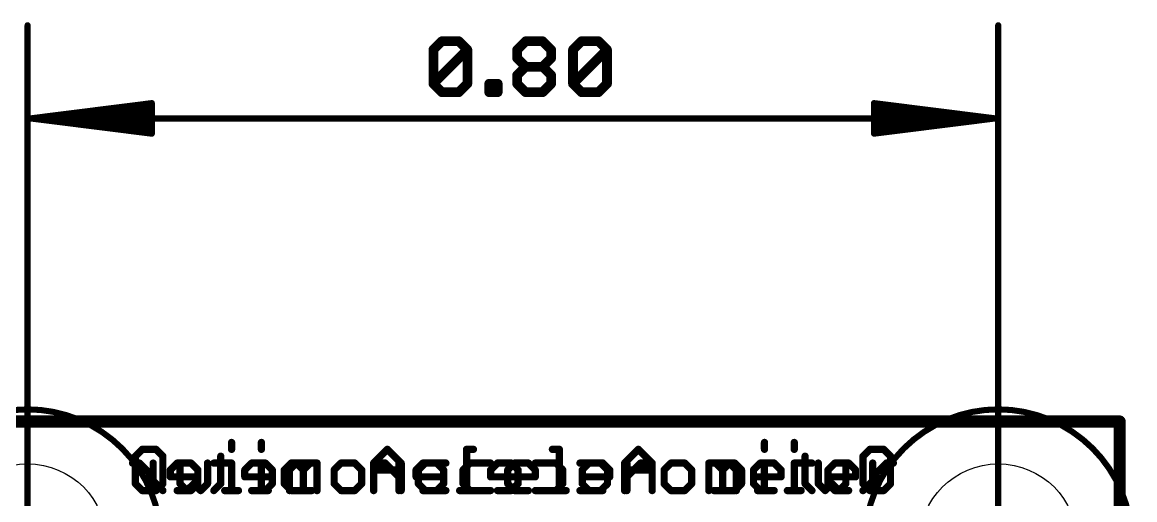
# Model space of a CAD drawing. Extents: x -36 to 72, y -11 to 34.
# Drawn here: x 2.43 to 25.72, y 23.76 to 33.77 of the extents above; entities that cross this region are included whole.
import ezdxf

# ---------------------------------------------------------------- set-up
doc = ezdxf.new("R2010")
doc.units = 0
for name, color, linetype in [('1', 12, 'CONTINUOUS'), ('16', 132, 'CONTINUOUS'), ('20', 53, 'CONTINUOUS'), ('21', 41, 'CONTINUOUS'), ('22', 40, 'CONTINUOUS'), ('39', 12, 'CONTINUOUS'), ('47', 253, 'CONTINUOUS')]:
    doc.layers.add(name, color=color, linetype=linetype)

msp = doc.modelspace()

# ---------------------------------------------------------------- linework, layer by layer
at = {"layer": '1', "const_width": 0.254}
for points in [[(0, 25.4), (25.4, 25.4)], [(25.4, 25.4), (25.4, 0)]]:
    msp.add_lwpolyline(points, dxfattribs=at)
at = {"layer": '1', "const_width": 0.127}
for points in [[(25.4635, 25.4, 1), (25.3365, 25.4)], [(25.4, 25.3365, 1), (25.4, 25.4635)]]:
    msp.add_lwpolyline(points, format="xyb", dxfattribs=at)
at = {"layer": '16', "const_width": 0.254}
for points in [[(0, 25.4), (25.4, 25.4)], [(25.4, 25.4), (25.4, 0)]]:
    msp.add_lwpolyline(points, dxfattribs=at)
at = {"layer": '16', "const_width": 0.127}
for points in [[(25.4635, 25.4, 1), (25.3365, 25.4)], [(25.4, 25.3365, 1), (25.4, 25.4635)]]:
    msp.add_lwpolyline(points, format="xyb", dxfattribs=at)
at = {"layer": '20', "const_width": 0.2032}
for points in [[(0, 25.4), (25.4, 25.4)], [(25.4, 25.4), (25.4, 0)]]:
    msp.add_lwpolyline(points, dxfattribs=at)
at = {"layer": '20', "const_width": 0.1016}
for points in [[(25.4508, 25.4, 1), (25.3492, 25.4)], [(25.4, 25.3492, 1), (25.4, 25.4508)]]:
    msp.add_lwpolyline(points, format="xyb", dxfattribs=at)
at = {"layer": '20'}
for centre in [(2.54, 22.86), (22.86, 22.86)]:
    msp.add_circle(centre, 1.651, dxfattribs=at)
at = {"layer": '21', "const_width": 0.1524}
for points in [[(6.8105, 24.9606), (6.8105, 24.8165)], [(7.4341, 24.9606), (7.4341, 24.8165)], [(4.7954, 24.6725), (4.9394, 24.8165)], [(4.7954, 24.0963), (4.7954, 24.6725)], [(4.9394, 24.8165), (5.2275, 24.8165)], [(5.2275, 24.8165), (5.3716, 24.6725)], [(5.3716, 24.6725), (5.3716, 24.0963)], [(9.7848, 24.5284), (10.0729, 24.8165)], [(10.0729, 24.8165), (10.361, 24.5284)], [(13.5269, 24.8165), (13.6709, 24.8165)], [(13.6709, 24.8165), (13.6709, 23.9522)], [(18.8163, 24.6725), (18.8163, 24.0963)], [(5.7309, 24.5284), (5.7309, 24.0963)], [(6.3071, 24.0963), (6.3071, 24.5284)], [(6.6664, 24.5284), (6.8105, 24.5284)], [(6.8105, 24.5284), (6.8105, 23.9522)], [(7.2901, 24.5284), (7.4341, 24.5284)], [(7.4341, 24.5284), (7.4341, 23.9522)], [(8.0578, 24.5284), (7.9138, 24.3844)], [(7.9138, 24.3844), (7.9138, 24.0963)], [(8.49, 24.5284), (8.0578, 24.5284)], [(9.7848, 23.9522), (9.7848, 24.5284)], [(9.7848, 24.3844), (10.361, 24.3844)], [(10.361, 24.5284), (10.361, 23.9522)], [(10.8644, 24.5284), (10.7203, 24.3844)], [(10.7203, 24.3844), (10.7203, 24.0963)], [(11.2965, 24.5284), (10.8644, 24.5284)], [(11.7999, 24.5284), (11.6558, 24.3844)], [(11.6558, 24.3844), (11.6558, 24.0963)], [(12.2321, 24.5284), (11.7999, 24.5284)], [(12.5914, 24.3844), (12.7354, 24.5284)], [(12.5914, 24.0963), (12.5914, 24.3844)], [(12.7354, 24.5284), (13.0235, 24.5284)], [(13.0235, 24.5284), (13.1676, 24.3844)], [(13.1676, 24.3844), (13.1676, 24.2403)], [(14.1506, 24.3844), (14.2946, 24.5284)], [(14.1506, 24.0963), (14.1506, 24.3844)], [(14.2946, 24.5284), (14.5827, 24.5284)], [(14.5827, 24.5284), (14.7268, 24.3844)], [(14.7268, 24.3844), (14.7268, 24.2403)], [(15.0861, 23.9522), (15.0861, 24.5284)], [(15.0861, 24.2403), (15.3742, 24.5284)], [(15.3742, 24.5284), (15.5182, 24.5284)], [(16.0097, 24.5284), (15.8657, 24.3844)], [(15.8657, 24.3844), (15.8657, 24.0963)], [(16.2978, 24.5284), (16.0097, 24.5284)], [(16.4419, 24.3844), (16.2978, 24.5284)], [(16.4419, 24.0963), (16.4419, 24.3844)], [(16.8012, 23.9522), (16.8012, 24.5284)], [(16.8012, 24.5284), (16.9452, 24.5284)], [(16.9452, 24.5284), (17.0893, 24.3844)], [(17.0893, 24.3844), (17.2334, 24.5284)], [(17.0893, 24.3844), (17.0893, 23.9522)], [(17.2334, 24.5284), (17.3774, 24.3844)], [(17.3774, 24.3844), (17.3774, 23.9522)], [(17.7367, 24.3844), (17.8808, 24.5284)], [(17.7367, 24.0963), (17.7367, 24.3844)], [(17.8808, 24.5284), (18.1689, 24.5284)], [(18.1689, 24.5284), (18.3129, 24.3844)], [(18.3129, 24.3844), (18.3129, 24.2403)], [(18.6722, 24.5284), (18.9603, 24.5284)], [(19.2959, 24.3844), (19.44, 24.5284)], [(19.2959, 24.0963), (19.2959, 24.3844)], [(19.44, 24.5284), (19.7281, 24.5284)], [(19.7281, 24.5284), (19.8721, 24.3844)], [(19.8721, 24.3844), (19.8721, 24.2403)], [(20.2314, 23.9522), (20.2314, 24.5284)], [(20.2314, 24.2403), (20.5195, 24.5284)], [(20.5195, 24.5284), (20.6636, 24.5284)], [(5.0835, 24.2403), (5.3716, 23.9522)], [(13.1676, 24.2403), (12.5914, 24.2403)], [(14.7268, 24.2403), (14.1506, 24.2403)], [(18.3129, 24.2403), (17.7367, 24.2403)], [(19.8721, 24.2403), (19.2959, 24.2403)], [(4.9394, 23.9522), (4.7954, 24.0963)], [(5.2275, 23.9522), (4.9394, 23.9522)], [(5.3716, 24.0963), (5.2275, 23.9522)], [(5.7309, 24.0963), (5.8749, 23.9522)], [(5.8749, 23.9522), (6.019, 24.0963)], [(6.019, 24.0963), (6.1631, 23.9522)], [(6.1631, 23.9522), (6.3071, 24.0963)], [(6.6664, 23.9522), (6.9545, 23.9522)], [(7.2901, 23.9522), (7.5782, 23.9522)], [(7.9138, 24.0963), (8.0578, 23.9522)], [(8.0578, 23.9522), (8.49, 23.9522)], [(10.7203, 24.0963), (10.8644, 23.9522)], [(10.8644, 23.9522), (11.2965, 23.9522)], [(11.6558, 24.0963), (11.7999, 23.9522)], [(11.7999, 23.9522), (12.2321, 23.9522)], [(12.7354, 23.9522), (12.5914, 24.0963)], [(13.0235, 23.9522), (12.7354, 23.9522)], [(13.5269, 23.9522), (13.815, 23.9522)], [(14.2946, 23.9522), (14.1506, 24.0963)], [(14.5827, 23.9522), (14.2946, 23.9522)], [(15.8657, 24.0963), (16.0097, 23.9522)], [(16.0097, 23.9522), (16.2978, 23.9522)], [(16.2978, 23.9522), (16.4419, 24.0963)], [(17.8808, 23.9522), (17.7367, 24.0963)], [(18.1689, 23.9522), (17.8808, 23.9522)], [(18.8163, 24.0963), (18.9603, 23.9522)], [(19.44, 23.9522), (19.2959, 24.0963)], [(19.7281, 23.9522), (19.44, 23.9522)]]:
    msp.add_lwpolyline(points, dxfattribs=at)
at = {"layer": '21', "const_width": 0.0762}
for points in [[(6.8486, 24.9606, 1), (6.7724, 24.9606)], [(7.4722, 24.9606, 1), (7.396, 24.9606)], [(4.7684, 24.6994, 1), (4.8223, 24.6455)], [(4.8335, 24.6725, 1), (4.7573, 24.6725)], [(4.9394, 24.8546, 1), (4.9394, 24.7784)], [(4.9664, 24.7896, 1), (4.9125, 24.8435)], [(5.2545, 24.8435, 1), (5.2006, 24.7896)], [(5.2275, 24.7784, 1), (5.2275, 24.8546)], [(5.4097, 24.6725, 1), (5.3335, 24.6725)], [(5.3446, 24.6455, 1), (5.3985, 24.6994)], [(6.7724, 24.8165, 1), (6.8486, 24.8165)], [(7.396, 24.8165, 1), (7.4722, 24.8165)], [(10.0999, 24.8435, 1), (10.046, 24.7896)], [(10.0999, 24.7896, 1), (10.046, 24.8435)], [(13.5269, 24.8546, 1), (13.5269, 24.7784)], [(13.709, 24.8165, 1), (13.6328, 24.8165)], [(13.6709, 24.7784, 1), (13.6709, 24.8546)], [(18.8544, 24.6725, 1), (18.7782, 24.6725)], [(5.769, 24.5284, 1), (5.6928, 24.5284)], [(6.3452, 24.5284, 1), (6.269, 24.5284)], [(6.6664, 24.5665, 1), (6.6664, 24.4903)], [(6.8486, 24.5284, 1), (6.7724, 24.5284)], [(6.8105, 24.4903, 1), (6.8105, 24.5665)], [(7.2901, 24.5665, 1), (7.2901, 24.4903)], [(7.4722, 24.5284, 1), (7.396, 24.5284)], [(7.4341, 24.4903, 1), (7.4341, 24.5665)], [(7.9519, 24.3844, 1), (7.8757, 24.3844)], [(8.0578, 24.5665, 1), (8.0578, 24.4903)], [(8.0848, 24.5015, 1), (8.0309, 24.5554)], [(8.49, 24.4903, 1), (8.49, 24.5665)], [(9.8229, 24.5284, 1), (9.7467, 24.5284)], [(9.7579, 24.5554, 1), (9.8117, 24.5015)], [(9.7848, 24.4225, 1), (9.7848, 24.3463)], [(10.3991, 24.5284, 1), (10.3229, 24.5284)], [(10.3341, 24.5015, 1), (10.388, 24.5554)], [(10.361, 24.3463, 1), (10.361, 24.4225)], [(10.7584, 24.3844, 1), (10.6822, 24.3844)], [(10.8644, 24.5665, 1), (10.8644, 24.4903)], [(10.8913, 24.5015, 1), (10.8374, 24.5554)], [(11.2965, 24.4903, 1), (11.2965, 24.5665)], [(11.6939, 24.3844, 1), (11.6177, 24.3844)], [(11.7999, 24.5665, 1), (11.7999, 24.4903)], [(11.8268, 24.5015, 1), (11.7729, 24.5554)], [(12.2321, 24.4903, 1), (12.2321, 24.5665)], [(12.6295, 24.3844, 1), (12.5533, 24.3844)], [(12.7354, 24.5665, 1), (12.7354, 24.4903)], [(12.7624, 24.5015, 1), (12.7085, 24.5554)], [(13.0505, 24.5554, 1), (12.9966, 24.5015)], [(13.0235, 24.4903, 1), (13.0235, 24.5665)], [(13.2057, 24.3844, 1), (13.1295, 24.3844)], [(14.1887, 24.3844, 1), (14.1125, 24.3844)], [(14.2946, 24.5665, 1), (14.2946, 24.4903)], [(14.3215, 24.5015, 1), (14.2677, 24.5554)], [(14.6097, 24.5554, 1), (14.5558, 24.5015)], [(14.5827, 24.4903, 1), (14.5827, 24.5665)], [(14.7649, 24.3844, 1), (14.6887, 24.3844)], [(15.1242, 24.5284, 1), (15.048, 24.5284)], [(15.3742, 24.5665, 1), (15.3742, 24.4903)], [(15.4011, 24.5015, 1), (15.3472, 24.5554)], [(15.5182, 24.4903, 1), (15.5182, 24.5665)], [(15.9038, 24.3844, 1), (15.8276, 24.3844)], [(16.0097, 24.5665, 1), (16.0097, 24.4903)], [(16.0367, 24.5015, 1), (15.9828, 24.5554)], [(16.3248, 24.5554, 1), (16.2709, 24.5015)], [(16.2978, 24.4903, 1), (16.2978, 24.5665)], [(16.48, 24.3844, 1), (16.4038, 24.3844)], [(16.8393, 24.5284, 1), (16.7631, 24.5284)], [(16.8012, 24.5665, 1), (16.8012, 24.4903)], [(16.9722, 24.5554, 1), (16.9183, 24.5015)], [(16.9452, 24.4903, 1), (16.9452, 24.5665)], [(17.1274, 24.3844, 1), (17.0512, 24.3844)], [(17.2603, 24.5554, 1), (17.2064, 24.5015)], [(17.2603, 24.5015, 1), (17.2064, 24.5554)], [(17.4155, 24.3844, 1), (17.3393, 24.3844)], [(17.7748, 24.3844, 1), (17.6986, 24.3844)], [(17.8808, 24.5665, 1), (17.8808, 24.4903)], [(17.9077, 24.5015, 1), (17.8538, 24.5554)], [(18.1958, 24.5554, 1), (18.1419, 24.5015)], [(18.1689, 24.4903, 1), (18.1689, 24.5665)], [(18.351, 24.3844, 1), (18.2748, 24.3844)], [(18.6722, 24.5665, 1), (18.6722, 24.4903)], [(18.9603, 24.4903, 1), (18.9603, 24.5665)], [(19.334, 24.3844, 1), (19.2578, 24.3844)], [(19.44, 24.5665, 1), (19.44, 24.4903)], [(19.4669, 24.5015, 1), (19.413, 24.5554)], [(19.755, 24.5554, 1), (19.7011, 24.5015)], [(19.7281, 24.4903, 1), (19.7281, 24.5665)], [(19.9102, 24.3844, 1), (19.834, 24.3844)], [(20.2695, 24.5284, 1), (20.1933, 24.5284)], [(20.5195, 24.5665, 1), (20.5195, 24.4903)], [(20.5465, 24.5015, 1), (20.4926, 24.5554)], [(20.6636, 24.4903, 1), (20.6636, 24.5665)], [(5.1104, 24.2673, 1), (5.0565, 24.2134)], [(7.8868, 24.4113, 1), (7.9407, 24.3574)], [(10.6934, 24.4113, 1), (10.7473, 24.3574)], [(11.6289, 24.4113, 1), (11.6828, 24.3574)], [(12.5644, 24.4113, 1), (12.6183, 24.3574)], [(12.5914, 24.2784, 1), (12.5914, 24.2022)], [(13.1295, 24.2403, 1), (13.2057, 24.2403)], [(13.1406, 24.3574, 1), (13.1945, 24.4113)], [(13.1676, 24.2022, 1), (13.1676, 24.2784)], [(14.1236, 24.4113, 1), (14.1775, 24.3574)], [(14.1506, 24.2784, 1), (14.1506, 24.2022)], [(14.6887, 24.2403, 1), (14.7649, 24.2403)], [(14.6998, 24.3574, 1), (14.7537, 24.4113)], [(14.7268, 24.2022, 1), (14.7268, 24.2784)], [(15.0591, 24.2673, 1), (15.113, 24.2134)], [(15.8387, 24.4113, 1), (15.8926, 24.3574)], [(16.4149, 24.3574, 1), (16.4688, 24.4113)], [(17.0624, 24.4113, 1), (17.1162, 24.3574)], [(17.0624, 24.3574, 1), (17.1162, 24.4113)], [(17.3505, 24.3574, 1), (17.4044, 24.4113)], [(17.7098, 24.4113, 1), (17.7636, 24.3574)], [(17.7367, 24.2784, 1), (17.7367, 24.2022)], [(18.2748, 24.2403, 1), (18.351, 24.2403)], [(18.286, 24.3574, 1), (18.3399, 24.4113)], [(18.3129, 24.2022, 1), (18.3129, 24.2784)], [(19.269, 24.4113, 1), (19.3228, 24.3574)], [(19.2959, 24.2784, 1), (19.2959, 24.2022)], [(19.834, 24.2403, 1), (19.9102, 24.2403)], [(19.8452, 24.3574, 1), (19.8991, 24.4113)], [(19.8721, 24.2022, 1), (19.8721, 24.2784)], [(20.2045, 24.2673, 1), (20.2584, 24.2134)], [(4.8223, 24.1232, 1), (4.7684, 24.0693)], [(4.7573, 24.0963, 1), (4.8335, 24.0963)], [(4.9394, 23.9903, 1), (4.9394, 23.9141)], [(4.9125, 23.9253, 1), (4.9664, 23.9791)], [(5.2006, 23.9791, 1), (5.2545, 23.9253)], [(5.2275, 23.9141, 1), (5.2275, 23.9903)], [(5.3335, 24.0963, 1), (5.4097, 24.0963)], [(5.3985, 24.0693, 1), (5.3446, 24.1232)], [(5.3446, 23.9253, 1), (5.3985, 23.9791)], [(5.7578, 24.1232, 1), (5.7039, 24.0693)], [(5.6928, 24.0963, 1), (5.769, 24.0963)], [(5.848, 23.9791, 1), (5.9019, 23.9253)], [(5.848, 23.9253, 1), (5.9019, 23.9791)], [(6.0459, 24.1232, 1), (5.9921, 24.0693)], [(6.0459, 24.0693, 1), (5.9921, 24.1232)], [(6.1361, 23.9791, 1), (6.19, 23.9253)], [(6.1361, 23.9253, 1), (6.19, 23.9791)], [(6.269, 24.0963, 1), (6.3452, 24.0963)], [(6.3341, 24.0693, 1), (6.2802, 24.1232)], [(6.6664, 23.9903, 1), (6.6664, 23.9141)], [(6.7724, 23.9522, 1), (6.8486, 23.9522)], [(6.9545, 23.9141, 1), (6.9545, 23.9903)], [(7.2901, 23.9903, 1), (7.2901, 23.9141)], [(7.396, 23.9522, 1), (7.4722, 23.9522)], [(7.5782, 23.9141, 1), (7.5782, 23.9903)], [(7.9407, 24.1232, 1), (7.8868, 24.0693)], [(7.8757, 24.0963, 1), (7.9519, 24.0963)], [(8.0578, 23.9903, 1), (8.0578, 23.9141)], [(8.0309, 23.9253, 1), (8.0848, 23.9791)], [(8.49, 23.9141, 1), (8.49, 23.9903)], [(9.7467, 23.9522, 1), (9.8229, 23.9522)], [(10.3229, 23.9522, 1), (10.3991, 23.9522)], [(10.7473, 24.1232, 1), (10.6934, 24.0693)], [(10.6822, 24.0963, 1), (10.7584, 24.0963)], [(10.8644, 23.9903, 1), (10.8644, 23.9141)], [(10.8374, 23.9253, 1), (10.8913, 23.9791)], [(11.2965, 23.9141, 1), (11.2965, 23.9903)], [(11.6828, 24.1232, 1), (11.6289, 24.0693)], [(11.6177, 24.0963, 1), (11.6939, 24.0963)], [(11.7999, 23.9903, 1), (11.7999, 23.9141)], [(11.7729, 23.9253, 1), (11.8268, 23.9791)], [(12.2321, 23.9141, 1), (12.2321, 23.9903)], [(12.6183, 24.1232, 1), (12.5644, 24.0693)], [(12.5533, 24.0963, 1), (12.6295, 24.0963)], [(12.7354, 23.9903, 1), (12.7354, 23.9141)], [(12.7085, 23.9253, 1), (12.7624, 23.9791)], [(13.0235, 23.9141, 1), (13.0235, 23.9903)], [(13.5269, 23.9903, 1), (13.5269, 23.9141)], [(13.6328, 23.9522, 1), (13.709, 23.9522)], [(13.815, 23.9141, 1), (13.815, 23.9903)], [(14.1775, 24.1232, 1), (14.1236, 24.0693)], [(14.1125, 24.0963, 1), (14.1887, 24.0963)], [(14.2946, 23.9903, 1), (14.2946, 23.9141)], [(14.2677, 23.9253, 1), (14.3215, 23.9791)], [(14.5827, 23.9141, 1), (14.5827, 23.9903)], [(15.048, 23.9522, 1), (15.1242, 23.9522)], [(15.8926, 24.1232, 1), (15.8387, 24.0693)], [(15.8276, 24.0963, 1), (15.9038, 24.0963)], [(16.0097, 23.9903, 1), (16.0097, 23.9141)], [(15.9828, 23.9253, 1), (16.0367, 23.9791)], [(16.2709, 23.9791, 1), (16.3248, 23.9253)], [(16.2978, 23.9141, 1), (16.2978, 23.9903)], [(16.4038, 24.0963, 1), (16.48, 24.0963)], [(16.4688, 24.0693, 1), (16.4149, 24.1232)], [(16.7631, 23.9522, 1), (16.8393, 23.9522)], [(17.0512, 23.9522, 1), (17.1274, 23.9522)], [(17.3393, 23.9522, 1), (17.4155, 23.9522)], [(17.7636, 24.1232, 1), (17.7098, 24.0693)], [(17.6986, 24.0963, 1), (17.7748, 24.0963)], [(17.8808, 23.9903, 1), (17.8808, 23.9141)], [(17.8538, 23.9253, 1), (17.9077, 23.9791)], [(18.1689, 23.9141, 1), (18.1689, 23.9903)], [(18.8432, 24.1232, 1), (18.7893, 24.0693)], [(18.7782, 24.0963, 1), (18.8544, 24.0963)], [(18.9334, 23.9253, 1), (18.9873, 23.9791)], [(19.3228, 24.1232, 1), (19.269, 24.0693)], [(19.2578, 24.0963, 1), (19.334, 24.0963)], [(19.44, 23.9903, 1), (19.44, 23.9141)], [(19.413, 23.9253, 1), (19.4669, 23.9791)], [(19.7281, 23.9141, 1), (19.7281, 23.9903)], [(20.1933, 23.9522, 1), (20.2695, 23.9522)]]:
    msp.add_lwpolyline(points, format="xyb", dxfattribs=at)
at = {"layer": '22', "const_width": 0.1524}
for points in [[(17.9659, 24.9606), (17.9659, 24.8165)], [(18.5895, 24.9606), (18.5895, 24.8165)], [(6.5837, 24.6725), (6.5837, 24.0963)], [(11.8731, 24.8165), (11.7291, 24.8165)], [(11.7291, 24.8165), (11.7291, 23.9522)], [(15.3271, 24.8165), (15.039, 24.5284)], [(15.6152, 24.5284), (15.3271, 24.8165)], [(20.1725, 24.8165), (20.0284, 24.6725)], [(20.0284, 24.6725), (20.0284, 24.0963)], [(20.4606, 24.8165), (20.1725, 24.8165)], [(20.6046, 24.6725), (20.4606, 24.8165)], [(20.6046, 24.0963), (20.6046, 24.6725)], [(4.8805, 24.5284), (4.7364, 24.5284)], [(5.1686, 24.2403), (4.8805, 24.5284)], [(5.1686, 23.9522), (5.1686, 24.5284)], [(5.6719, 24.5284), (5.5279, 24.3844)], [(5.5279, 24.3844), (5.5279, 24.2403)], [(5.96, 24.5284), (5.6719, 24.5284)], [(6.1041, 24.3844), (5.96, 24.5284)], [(6.1041, 24.0963), (6.1041, 24.3844)], [(6.7278, 24.5284), (6.4397, 24.5284)], [(7.2311, 24.5284), (7.0871, 24.3844)], [(7.0871, 24.3844), (7.0871, 24.2403)], [(7.5192, 24.5284), (7.2311, 24.5284)], [(7.6633, 24.3844), (7.5192, 24.5284)], [(7.6633, 24.0963), (7.6633, 24.3844)], [(8.1666, 24.5284), (8.0226, 24.3844)], [(8.0226, 24.3844), (8.0226, 23.9522)], [(8.3107, 24.3844), (8.1666, 24.5284)], [(8.4548, 24.5284), (8.3107, 24.3844)], [(8.3107, 24.3844), (8.3107, 23.9522)], [(8.5988, 24.5284), (8.4548, 24.5284)], [(8.5988, 23.9522), (8.5988, 24.5284)], [(8.9581, 24.3844), (9.1022, 24.5284)], [(8.9581, 24.0963), (8.9581, 24.3844)], [(9.1022, 24.5284), (9.3903, 24.5284)], [(9.3903, 24.5284), (9.5343, 24.3844)], [(9.5343, 24.3844), (9.5343, 24.0963)], [(10.0258, 24.5284), (9.8818, 24.5284)], [(10.3139, 24.2403), (10.0258, 24.5284)], [(10.3139, 23.9522), (10.3139, 24.5284)], [(10.8173, 24.5284), (10.6732, 24.3844)], [(10.6732, 24.3844), (10.6732, 24.2403)], [(11.1054, 24.5284), (10.8173, 24.5284)], [(11.2495, 24.3844), (11.1054, 24.5284)], [(11.2495, 24.0963), (11.2495, 24.3844)], [(12.3765, 24.5284), (12.2324, 24.3844)], [(12.2324, 24.3844), (12.2324, 24.2403)], [(12.6646, 24.5284), (12.3765, 24.5284)], [(12.8086, 24.3844), (12.6646, 24.5284)], [(12.8086, 24.0963), (12.8086, 24.3844)], [(13.1679, 24.5284), (13.6001, 24.5284)], [(13.6001, 24.5284), (13.7442, 24.3844)], [(13.7442, 24.3844), (13.7442, 24.0963)], [(14.1035, 24.5284), (14.5356, 24.5284)], [(14.5356, 24.5284), (14.6797, 24.3844)], [(14.6797, 24.3844), (14.6797, 24.0963)], [(15.039, 24.5284), (15.039, 23.9522)], [(15.6152, 24.3844), (15.039, 24.3844)], [(15.6152, 23.9522), (15.6152, 24.5284)], [(16.91, 24.5284), (17.3422, 24.5284)], [(17.3422, 24.5284), (17.4862, 24.3844)], [(17.4862, 24.3844), (17.4862, 24.0963)], [(18.1099, 24.5284), (17.9659, 24.5284)], [(17.9659, 24.5284), (17.9659, 23.9522)], [(18.7336, 24.5284), (18.5895, 24.5284)], [(18.5895, 24.5284), (18.5895, 23.9522)], [(19.0929, 24.0963), (19.0929, 24.5284)], [(19.6691, 24.5284), (19.6691, 24.0963)], [(5.5279, 24.2403), (6.1041, 24.2403)], [(7.0871, 24.2403), (7.6633, 24.2403)], [(10.6732, 24.2403), (11.2495, 24.2403)], [(12.2324, 24.2403), (12.8086, 24.2403)], [(20.3165, 24.2403), (20.0284, 23.9522)], [(5.6719, 23.9522), (5.96, 23.9522)], [(5.96, 23.9522), (6.1041, 24.0963)], [(6.5837, 24.0963), (6.4397, 23.9522)], [(7.2311, 23.9522), (7.5192, 23.9522)], [(7.5192, 23.9522), (7.6633, 24.0963)], [(9.1022, 23.9522), (8.9581, 24.0963)], [(9.3903, 23.9522), (9.1022, 23.9522)], [(9.5343, 24.0963), (9.3903, 23.9522)], [(10.8173, 23.9522), (11.1054, 23.9522)], [(11.1054, 23.9522), (11.2495, 24.0963)], [(11.8731, 23.9522), (11.585, 23.9522)], [(12.3765, 23.9522), (12.6646, 23.9522)], [(12.6646, 23.9522), (12.8086, 24.0963)], [(13.6001, 23.9522), (13.1679, 23.9522)], [(13.7442, 24.0963), (13.6001, 23.9522)], [(14.5356, 23.9522), (14.1035, 23.9522)], [(14.6797, 24.0963), (14.5356, 23.9522)], [(17.3422, 23.9522), (16.91, 23.9522)], [(17.4862, 24.0963), (17.3422, 23.9522)], [(18.1099, 23.9522), (17.8218, 23.9522)], [(18.7336, 23.9522), (18.4455, 23.9522)], [(19.2369, 23.9522), (19.0929, 24.0963)], [(19.381, 24.0963), (19.2369, 23.9522)], [(19.5251, 23.9522), (19.381, 24.0963)], [(19.6691, 24.0963), (19.5251, 23.9522)], [(20.0284, 24.0963), (20.1725, 23.9522)], [(20.1725, 23.9522), (20.4606, 23.9522)], [(20.4606, 23.9522), (20.6046, 24.0963)]]:
    msp.add_lwpolyline(points, dxfattribs=at)
at = {"layer": '22', "const_width": 0.0762}
for points in [[(18.004, 24.9606, 1), (17.9278, 24.9606)], [(18.6276, 24.9606, 1), (18.5514, 24.9606)], [(6.6218, 24.6725, 1), (6.5456, 24.6725)], [(11.7291, 24.8546, 1), (11.7291, 24.7784)], [(11.7672, 24.8165, 1), (11.691, 24.8165)], [(11.8731, 24.7784, 1), (11.8731, 24.8546)], [(15.354, 24.8435, 1), (15.3001, 24.7896)], [(15.354, 24.7896, 1), (15.3001, 24.8435)], [(17.9278, 24.8165, 1), (18.004, 24.8165)], [(18.5514, 24.8165, 1), (18.6276, 24.8165)], [(20.0665, 24.6725, 1), (19.9903, 24.6725)], [(20.0015, 24.6994, 1), (20.0554, 24.6455)], [(20.1725, 24.8546, 1), (20.1725, 24.7784)], [(20.1994, 24.7896, 1), (20.1455, 24.8435)], [(20.4875, 24.8435, 1), (20.4336, 24.7896)], [(20.4606, 24.7784, 1), (20.4606, 24.8546)], [(20.6427, 24.6725, 1), (20.5665, 24.6725)], [(20.5777, 24.6455, 1), (20.6316, 24.6994)], [(4.7364, 24.5665, 1), (4.7364, 24.4903)], [(4.9074, 24.5554, 1), (4.8535, 24.5015)], [(4.8805, 24.4903, 1), (4.8805, 24.5665)], [(5.2067, 24.5284, 1), (5.1305, 24.5284)], [(5.566, 24.3844, 1), (5.4898, 24.3844)], [(5.6719, 24.5665, 1), (5.6719, 24.4903)], [(5.6989, 24.5015, 1), (5.645, 24.5554)], [(5.987, 24.5554, 1), (5.9331, 24.5015)], [(5.96, 24.4903, 1), (5.96, 24.5665)], [(6.1422, 24.3844, 1), (6.066, 24.3844)], [(6.4397, 24.5665, 1), (6.4397, 24.4903)], [(6.7278, 24.4903, 1), (6.7278, 24.5665)], [(7.1252, 24.3844, 1), (7.049, 24.3844)], [(7.2311, 24.5665, 1), (7.2311, 24.4903)], [(7.2581, 24.5015, 1), (7.2042, 24.5554)], [(7.5462, 24.5554, 1), (7.4923, 24.5015)], [(7.5192, 24.4903, 1), (7.5192, 24.5665)], [(7.7014, 24.3844, 1), (7.6252, 24.3844)], [(8.0607, 24.3844, 1), (7.9845, 24.3844)], [(8.1936, 24.5554, 1), (8.1397, 24.5015)], [(8.1936, 24.5015, 1), (8.1397, 24.5554)], [(8.3488, 24.3844, 1), (8.2726, 24.3844)], [(8.4548, 24.5665, 1), (8.4548, 24.4903)], [(8.4817, 24.5015, 1), (8.4278, 24.5554)], [(8.6369, 24.5284, 1), (8.5607, 24.5284)], [(8.5988, 24.4903, 1), (8.5988, 24.5665)], [(8.9962, 24.3844, 1), (8.92, 24.3844)], [(9.1022, 24.5665, 1), (9.1022, 24.4903)], [(9.1291, 24.5015, 1), (9.0752, 24.5554)], [(9.4172, 24.5554, 1), (9.3633, 24.5015)], [(9.3903, 24.4903, 1), (9.3903, 24.5665)], [(9.5724, 24.3844, 1), (9.4962, 24.3844)], [(9.8818, 24.5665, 1), (9.8818, 24.4903)], [(10.0528, 24.5554, 1), (9.9989, 24.5015)], [(10.0258, 24.4903, 1), (10.0258, 24.5665)], [(10.352, 24.5284, 1), (10.2758, 24.5284)], [(10.7113, 24.3844, 1), (10.6351, 24.3844)], [(10.8173, 24.5665, 1), (10.8173, 24.4903)], [(10.8442, 24.5015, 1), (10.7903, 24.5554)], [(11.1323, 24.5554, 1), (11.0785, 24.5015)], [(11.1054, 24.4903, 1), (11.1054, 24.5665)], [(11.2876, 24.3844, 1), (11.2114, 24.3844)], [(12.2705, 24.3844, 1), (12.1943, 24.3844)], [(12.3765, 24.5665, 1), (12.3765, 24.4903)], [(12.4034, 24.5015, 1), (12.3495, 24.5554)], [(12.6915, 24.5554, 1), (12.6376, 24.5015)], [(12.6646, 24.4903, 1), (12.6646, 24.5665)], [(12.8467, 24.3844, 1), (12.7705, 24.3844)], [(13.1679, 24.5665, 1), (13.1679, 24.4903)], [(13.6271, 24.5554, 1), (13.5732, 24.5015)], [(13.6001, 24.4903, 1), (13.6001, 24.5665)], [(13.7823, 24.3844, 1), (13.7061, 24.3844)], [(14.1035, 24.5665, 1), (14.1035, 24.4903)], [(14.5626, 24.5554, 1), (14.5087, 24.5015)], [(14.5356, 24.4903, 1), (14.5356, 24.5665)], [(14.7178, 24.3844, 1), (14.6416, 24.3844)], [(15.012, 24.5554, 1), (15.0659, 24.5015)], [(15.0771, 24.5284, 1), (15.0009, 24.5284)], [(15.039, 24.4225, 1), (15.039, 24.3463)], [(15.6533, 24.5284, 1), (15.5771, 24.5284)], [(15.5883, 24.5015, 1), (15.6421, 24.5554)], [(15.6152, 24.3463, 1), (15.6152, 24.4225)], [(16.91, 24.5665, 1), (16.91, 24.4903)], [(17.3691, 24.5554, 1), (17.3152, 24.5015)], [(17.3422, 24.4903, 1), (17.3422, 24.5665)], [(17.5243, 24.3844, 1), (17.4481, 24.3844)], [(17.9659, 24.5665, 1), (17.9659, 24.4903)], [(18.004, 24.5284, 1), (17.9278, 24.5284)], [(18.1099, 24.4903, 1), (18.1099, 24.5665)], [(18.5895, 24.5665, 1), (18.5895, 24.4903)], [(18.6276, 24.5284, 1), (18.5514, 24.5284)], [(18.7336, 24.4903, 1), (18.7336, 24.5665)], [(19.131, 24.5284, 1), (19.0548, 24.5284)], [(19.7072, 24.5284, 1), (19.631, 24.5284)], [(5.1416, 24.2134, 1), (5.1955, 24.2673)], [(5.5009, 24.4113, 1), (5.5548, 24.3574)], [(5.5279, 24.2784, 1), (5.5279, 24.2022)], [(5.4898, 24.2403, 1), (5.566, 24.2403)], [(6.0772, 24.3574, 1), (6.131, 24.4113)], [(6.1041, 24.2022, 1), (6.1041, 24.2784)], [(7.0601, 24.4113, 1), (7.114, 24.3574)], [(7.0871, 24.2784, 1), (7.0871, 24.2022)], [(7.049, 24.2403, 1), (7.1252, 24.2403)], [(7.6364, 24.3574, 1), (7.6902, 24.4113)], [(7.6633, 24.2022, 1), (7.6633, 24.2784)], [(7.9956, 24.4113, 1), (8.0495, 24.3574)], [(8.2838, 24.4113, 1), (8.3376, 24.3574)], [(8.2838, 24.3574, 1), (8.3376, 24.4113)], [(8.9312, 24.4113, 1), (8.9851, 24.3574)], [(9.5074, 24.3574, 1), (9.5613, 24.4113)], [(10.287, 24.2134, 1), (10.3409, 24.2673)], [(10.6463, 24.4113, 1), (10.7002, 24.3574)], [(10.6732, 24.2784, 1), (10.6732, 24.2022)], [(10.6351, 24.2403, 1), (10.7113, 24.2403)], [(11.2225, 24.3574, 1), (11.2764, 24.4113)], [(11.2495, 24.2022, 1), (11.2495, 24.2784)], [(12.2055, 24.4113, 1), (12.2594, 24.3574)], [(12.2324, 24.2784, 1), (12.2324, 24.2022)], [(12.1943, 24.2403, 1), (12.2705, 24.2403)], [(12.7817, 24.3574, 1), (12.8356, 24.4113)], [(12.8086, 24.2022, 1), (12.8086, 24.2784)], [(13.7172, 24.3574, 1), (13.7711, 24.4113)], [(14.6527, 24.3574, 1), (14.7066, 24.4113)], [(17.4593, 24.3574, 1), (17.5132, 24.4113)], [(20.3435, 24.2134, 1), (20.2896, 24.2673)], [(5.1305, 23.9522, 1), (5.2067, 23.9522)], [(5.6719, 23.9903, 1), (5.6719, 23.9141)], [(5.9331, 23.9791, 1), (5.987, 23.9253)], [(5.96, 23.9141, 1), (5.96, 23.9903)], [(6.066, 24.0963, 1), (6.1422, 24.0963)], [(6.131, 24.0693, 1), (6.0772, 24.1232)], [(6.4127, 23.9791, 1), (6.4666, 23.9253)], [(6.5456, 24.0963, 1), (6.6218, 24.0963)], [(6.6107, 24.0693, 1), (6.5568, 24.1232)], [(7.2311, 23.9903, 1), (7.2311, 23.9141)], [(7.4923, 23.9791, 1), (7.5462, 23.9253)], [(7.5192, 23.9141, 1), (7.5192, 23.9903)], [(7.6252, 24.0963, 1), (7.7014, 24.0963)], [(7.6902, 24.0693, 1), (7.6364, 24.1232)], [(7.9845, 23.9522, 1), (8.0607, 23.9522)], [(8.2726, 23.9522, 1), (8.3488, 23.9522)], [(8.5607, 23.9522, 1), (8.6369, 23.9522)], [(8.9851, 24.1232, 1), (8.9312, 24.0693)], [(8.92, 24.0963, 1), (8.9962, 24.0963)], [(9.1022, 23.9903, 1), (9.1022, 23.9141)], [(9.0752, 23.9253, 1), (9.1291, 23.9791)], [(9.3633, 23.9791, 1), (9.4172, 23.9253)], [(9.3903, 23.9141, 1), (9.3903, 23.9903)], [(9.4962, 24.0963, 1), (9.5724, 24.0963)], [(9.5613, 24.0693, 1), (9.5074, 24.1232)], [(10.2758, 23.9522, 1), (10.352, 23.9522)], [(10.8173, 23.9903, 1), (10.8173, 23.9141)], [(11.0785, 23.9791, 1), (11.1323, 23.9253)], [(11.1054, 23.9141, 1), (11.1054, 23.9903)], [(11.2114, 24.0963, 1), (11.2876, 24.0963)], [(11.2764, 24.0693, 1), (11.2225, 24.1232)], [(11.585, 23.9903, 1), (11.585, 23.9141)], [(11.691, 23.9522, 1), (11.7672, 23.9522)], [(11.8731, 23.9141, 1), (11.8731, 23.9903)], [(12.3765, 23.9903, 1), (12.3765, 23.9141)], [(12.6376, 23.9791, 1), (12.6915, 23.9253)], [(12.6646, 23.9141, 1), (12.6646, 23.9903)], [(12.7705, 24.0963, 1), (12.8467, 24.0963)], [(12.8356, 24.0693, 1), (12.7817, 24.1232)], [(13.1679, 23.9903, 1), (13.1679, 23.9141)], [(13.5732, 23.9791, 1), (13.6271, 23.9253)], [(13.6001, 23.9141, 1), (13.6001, 23.9903)], [(13.7061, 24.0963, 1), (13.7823, 24.0963)], [(13.7711, 24.0693, 1), (13.7172, 24.1232)], [(14.1035, 23.9903, 1), (14.1035, 23.9141)], [(14.5087, 23.9791, 1), (14.5626, 23.9253)], [(14.5356, 23.9141, 1), (14.5356, 23.9903)], [(14.6416, 24.0963, 1), (14.7178, 24.0963)], [(14.7066, 24.0693, 1), (14.6527, 24.1232)], [(15.0009, 23.9522, 1), (15.0771, 23.9522)], [(15.5771, 23.9522, 1), (15.6533, 23.9522)], [(16.91, 23.9903, 1), (16.91, 23.9141)], [(17.3152, 23.9791, 1), (17.3691, 23.9253)], [(17.3422, 23.9141, 1), (17.3422, 23.9903)], [(17.4481, 24.0963, 1), (17.5243, 24.0963)], [(17.5132, 24.0693, 1), (17.4593, 24.1232)], [(17.8218, 23.9903, 1), (17.8218, 23.9141)], [(17.9278, 23.9522, 1), (18.004, 23.9522)], [(18.1099, 23.9141, 1), (18.1099, 23.9903)], [(18.4455, 23.9903, 1), (18.4455, 23.9141)], [(18.5514, 23.9522, 1), (18.6276, 23.9522)], [(18.7336, 23.9141, 1), (18.7336, 23.9903)], [(19.1198, 24.1232, 1), (19.0659, 24.0693)], [(19.0548, 24.0963, 1), (19.131, 24.0963)], [(19.21, 23.9791, 1), (19.2639, 23.9253)], [(19.21, 23.9253, 1), (19.2639, 23.9791)], [(19.4079, 24.1232, 1), (19.3541, 24.0693)], [(19.4079, 24.0693, 1), (19.3541, 24.1232)], [(19.4981, 23.9791, 1), (19.552, 23.9253)], [(19.4981, 23.9253, 1), (19.552, 23.9791)], [(19.631, 24.0963, 1), (19.7072, 24.0963)], [(19.6961, 24.0693, 1), (19.6422, 24.1232)], [(20.0554, 24.1232, 1), (20.0015, 24.0693)], [(19.9903, 24.0963, 1), (20.0665, 24.0963)], [(20.0015, 23.9791, 1), (20.0554, 23.9253)], [(20.1725, 23.9903, 1), (20.1725, 23.9141)], [(20.1455, 23.9253, 1), (20.1994, 23.9791)], [(20.4336, 23.9791, 1), (20.4875, 23.9253)], [(20.4606, 23.9141, 1), (20.4606, 23.9903)], [(20.5665, 24.0963, 1), (20.6427, 24.0963)], [(20.6316, 24.0693, 1), (20.5777, 24.1232)]]:
    msp.add_lwpolyline(points, format="xyb", dxfattribs=at)
at = {"layer": '39', "const_width": 0.127}
for points in [[(2.54, 20.066, 1), (2.54, 25.654, 1), (2.54, 20.066)], [(22.86, 20.066, 1), (22.86, 25.654, 1), (22.86, 20.066)]]:
    msp.add_lwpolyline(points, format="xyb", dxfattribs=at)
at = {"layer": '47'}
for points, const_width in [([(2.54, 22.86), (2.54, 33.7)], 0.13), ([(22.86, 22.86), (22.86, 33.7)], 0.13), ([(11.0343, 33.1889), (11.2122, 33.3668)], 0.2032), ([(11.2122, 33.3668), (11.5681, 33.3668)], 0.2032), ([(11.5681, 33.3668), (11.7461, 33.1889)], 0.2032), ([(12.7884, 33.1889), (12.9663, 33.3668)], 0.2032), ([(12.9663, 33.3668), (13.3222, 33.3668)], 0.2032), ([(13.3222, 33.3668), (13.5002, 33.1889)], 0.2032), ([(13.9578, 33.1889), (14.1357, 33.3668)], 0.2032), ([(14.1357, 33.3668), (14.4916, 33.3668)], 0.2032), ([(14.4916, 33.3668), (14.6696, 33.1889)], 0.2032), ([(11.0343, 32.477), (11.0343, 33.1889)], 0.2032), ([(11.0343, 32.477), (11.7461, 33.1889)], 0.2032), ([(11.7461, 33.1889), (11.7461, 32.477)], 0.2032), ([(12.7884, 33.0109), (12.7884, 33.1889)], 0.2032), ([(12.9663, 32.833), (12.7884, 33.0109)], 0.2032), ([(13.5002, 33.0109), (13.3222, 32.833)], 0.2032), ([(13.5002, 33.1889), (13.5002, 33.0109)], 0.2032), ([(13.9578, 32.477), (13.9578, 33.1889)], 0.2032), ([(13.9578, 32.477), (14.6696, 33.1889)], 0.2032), ([(14.6696, 33.1889), (14.6696, 32.477)], 0.2032), ([(12.7884, 32.655), (12.9663, 32.833)], 0.2032), ([(12.9663, 32.833), (13.3222, 32.833)], 0.2032), ([(13.3222, 32.833), (13.5002, 32.655)], 0.2032), ([(12.7884, 32.477), (12.7884, 32.655)], 0.2032), ([(13.5002, 32.655), (13.5002, 32.477)], 0.2032), ([(11.2122, 32.2991), (11.0343, 32.477)], 0.2032), ([(11.5681, 32.2991), (11.2122, 32.2991)], 0.2032), ([(11.7461, 32.477), (11.5681, 32.2991)], 0.2032), ([(12.2037, 32.2991), (12.2037, 32.477)], 0.2032), ([(12.2037, 32.477), (12.3816, 32.477)], 0.2032), ([(12.3816, 32.2991), (12.2037, 32.2991)], 0.2032), ([(12.3816, 32.477), (12.3816, 32.2991)], 0.2032), ([(12.9663, 32.2991), (12.7884, 32.477)], 0.2032), ([(13.3222, 32.2991), (12.9663, 32.2991)], 0.2032), ([(13.5002, 32.477), (13.3222, 32.2991)], 0.2032), ([(14.1357, 32.2991), (13.9578, 32.477)], 0.2032), ([(14.4916, 32.2991), (14.1357, 32.2991)], 0.2032), ([(14.6696, 32.477), (14.4916, 32.2991)], 0.2032), ([(2.605, 31.75), (5.14, 32.0692)], 0.13), ([(2.605, 31.75), (5.14, 32.01)], 0.13), ([(2.605, 31.75), (5.14, 31.88)], 0.13), ([(5.14, 32.0692), (5.14, 31.4308)], 0.13), ([(22.795, 31.75), (20.26, 32.0692)], 0.13), ([(20.26, 32.0692), (20.26, 31.4308)], 0.13), ([(22.795, 31.75), (20.26, 32.01)], 0.13), ([(22.795, 31.75), (20.26, 31.88)], 0.13), ([(2.605, 31.75), (22.795, 31.75)], 0.13), ([(5.14, 31.4308), (2.605, 31.75)], 0.13), ([(5.14, 31.62), (2.605, 31.75)], 0.13), ([(5.14, 31.49), (2.605, 31.75)], 0.13), ([(20.26, 31.4308), (22.795, 31.75)], 0.13), ([(20.26, 31.62), (22.795, 31.75)], 0.13), ([(20.26, 31.49), (22.795, 31.75)], 0.13)]:
    msp.add_lwpolyline(points, dxfattribs=dict(at, const_width=const_width))
for points, const_width in [([(2.5725, 33.7, 1), (2.5075, 33.7)], 0.065), ([(22.8925, 33.7, 1), (22.8275, 33.7)], 0.065), ([(11.2122, 33.4176, 1), (11.2122, 33.316)], 0.1016), ([(11.2481, 33.3309, 1), (11.1763, 33.4027)], 0.1016), ([(11.6041, 33.4027, 1), (11.5322, 33.3309)], 0.1016), ([(11.5681, 33.316, 1), (11.5681, 33.4176)], 0.1016), ([(12.9663, 33.4176, 1), (12.9663, 33.316)], 0.1016), ([(13.0022, 33.3309, 1), (12.9304, 33.4027)], 0.1016), ([(13.3581, 33.4027, 1), (13.2863, 33.3309)], 0.1016), ([(13.3222, 33.316, 1), (13.3222, 33.4176)], 0.1016), ([(14.1357, 33.4176, 1), (14.1357, 33.316)], 0.1016), ([(14.1716, 33.3309, 1), (14.0998, 33.4027)], 0.1016), ([(14.5275, 33.4027, 1), (14.4557, 33.3309)], 0.1016), ([(14.4916, 33.316, 1), (14.4916, 33.4176)], 0.1016), ([(11.0851, 33.1889, 1), (10.9835, 33.1889)], 0.1016), ([(10.9984, 33.2248, 1), (11.0702, 33.1529)], 0.1016), ([(11.7969, 33.1889, 1), (11.6953, 33.1889)], 0.1016), ([(11.782, 33.1529, 1), (11.7102, 33.2248)], 0.1016), ([(11.7102, 33.1529, 1), (11.782, 33.2248)], 0.1016), ([(12.8392, 33.1889, 1), (12.7376, 33.1889)], 0.1016), ([(12.7525, 33.2248, 1), (12.8243, 33.1529)], 0.1016), ([(12.8243, 33.0468, 1), (12.7525, 32.975)], 0.1016), ([(13.551, 33.1889, 1), (13.4494, 33.1889)], 0.1016), ([(13.4643, 33.1529, 1), (13.5361, 33.2248)], 0.1016), ([(13.5361, 32.975, 1), (13.4643, 33.0468)], 0.1016), ([(13.9218, 33.2248, 1), (13.9937, 33.1529)], 0.1016), ([(14.0086, 33.1889, 1), (13.907, 33.1889)], 0.1016), ([(14.7204, 33.1889, 1), (14.6188, 33.1889)], 0.1016), ([(14.7055, 33.1529, 1), (14.6337, 33.2248)], 0.1016), ([(14.6337, 33.1529, 1), (14.7055, 33.2248)], 0.1016), ([(12.7376, 33.0109, 1), (12.8392, 33.0109)], 0.1016), ([(12.9663, 32.8838, 1), (12.9663, 32.7822)], 0.1016), ([(13.0022, 32.797, 1), (12.9304, 32.8689)], 0.1016), ([(12.9304, 32.797, 1), (13.0022, 32.8689)], 0.1016), ([(13.3581, 32.8689, 1), (13.2863, 32.797)], 0.1016), ([(13.2863, 32.8689, 1), (13.3581, 32.797)], 0.1016), ([(13.3222, 32.7822, 1), (13.3222, 32.8838)], 0.1016), ([(13.4494, 33.0109, 1), (13.551, 33.0109)], 0.1016), ([(12.8392, 32.655, 1), (12.7376, 32.655)], 0.1016), ([(12.7525, 32.6909, 1), (12.8243, 32.6191)], 0.1016), ([(13.551, 32.655, 1), (13.4494, 32.655)], 0.1016), ([(13.4643, 32.6191, 1), (13.5361, 32.6909)], 0.1016), ([(11.0702, 32.513, 1), (10.9984, 32.4411)], 0.1016), ([(10.9984, 32.513, 1), (11.0702, 32.4411)], 0.1016), ([(10.9835, 32.477, 1), (11.0851, 32.477)], 0.1016), ([(11.2122, 32.3499, 1), (11.2122, 32.2483)], 0.1016), ([(11.1763, 32.2632, 1), (11.2481, 32.335)], 0.1016), ([(11.5322, 32.335, 1), (11.6041, 32.2632)], 0.1016), ([(11.5681, 32.2483, 1), (11.5681, 32.3499)], 0.1016), ([(11.6953, 32.477, 1), (11.7969, 32.477)], 0.1016), ([(11.782, 32.4411, 1), (11.7102, 32.513)], 0.1016), ([(12.2037, 32.5279, 1), (12.2037, 32.4262)], 0.1016), ([(12.2545, 32.477, 1), (12.1529, 32.477)], 0.1016), ([(12.2037, 32.3499, 1), (12.2037, 32.2483)], 0.1016), ([(12.4324, 32.477, 1), (12.3308, 32.477)], 0.1016), ([(12.3816, 32.4262, 1), (12.3816, 32.5279)], 0.1016), ([(12.3816, 32.2483, 1), (12.3816, 32.3499)], 0.1016), ([(12.8243, 32.513, 1), (12.7525, 32.4411)], 0.1016), ([(12.7376, 32.477, 1), (12.8392, 32.477)], 0.1016), ([(12.9663, 32.3499, 1), (12.9663, 32.2483)], 0.1016), ([(12.9304, 32.2632, 1), (13.0022, 32.335)], 0.1016), ([(13.2863, 32.335, 1), (13.3581, 32.2632)], 0.1016), ([(13.3222, 32.2483, 1), (13.3222, 32.3499)], 0.1016), ([(13.4494, 32.477, 1), (13.551, 32.477)], 0.1016), ([(13.5361, 32.4411, 1), (13.4643, 32.513)], 0.1016), ([(13.9937, 32.513, 1), (13.9218, 32.4411)], 0.1016), ([(13.9218, 32.513, 1), (13.9937, 32.4411)], 0.1016), ([(13.907, 32.477, 1), (14.0086, 32.477)], 0.1016), ([(14.1357, 32.3499, 1), (14.1357, 32.2483)], 0.1016), ([(14.0998, 32.2632, 1), (14.1716, 32.335)], 0.1016), ([(14.4557, 32.335, 1), (14.5275, 32.2632)], 0.1016), ([(14.4916, 32.2483, 1), (14.4916, 32.3499)], 0.1016), ([(14.6188, 32.477, 1), (14.7204, 32.477)], 0.1016), ([(14.7055, 32.4411, 1), (14.6337, 32.513)], 0.1016), ([(12.1529, 32.2991, 1), (12.2545, 32.2991)], 0.1016), ([(12.3308, 32.2991, 1), (12.4324, 32.2991)], 0.1016), ([(5.1725, 32.0692, 1), (5.1075, 32.0692)], 0.065), ([(5.1441, 32.037, 1), (5.1359, 32.1015)], 0.065), ([(5.1433, 31.9777, 1), (5.1367, 32.0423)], 0.065), ([(5.1417, 31.8475, 1), (5.1383, 31.9125)], 0.065), ([(20.2641, 32.1015, 1), (20.2559, 32.037)], 0.065), ([(20.2925, 32.0692, 1), (20.2275, 32.0692)], 0.065), ([(20.2633, 32.0423, 1), (20.2567, 31.9777)], 0.065), ([(20.2617, 31.9125, 1), (20.2583, 31.8475)], 0.065), ([(2.605, 31.7825, 1), (2.605, 31.7175)], 0.065), ([(2.6091, 31.7822, 1), (2.6009, 31.7178)], 0.065), ([(2.6033, 31.7825, 1), (2.6067, 31.7175)], 0.065), ([(2.6067, 31.7825, 1), (2.6033, 31.7175)], 0.065), ([(2.6083, 31.7823, 1), (2.6017, 31.7177)], 0.065), ([(2.6017, 31.7823, 1), (2.6083, 31.7177)], 0.065), ([(2.6009, 31.7822, 1), (2.6091, 31.7178)], 0.065), ([(5.1383, 31.5875, 1), (5.1417, 31.6525)], 0.065), ([(20.2583, 31.6525, 1), (20.2617, 31.5875)], 0.065), ([(22.7991, 31.7178, 1), (22.7909, 31.7822)], 0.065), ([(22.7909, 31.7178, 1), (22.7991, 31.7822)], 0.065), ([(22.7983, 31.7177, 1), (22.7917, 31.7823)], 0.065), ([(22.7917, 31.7177, 1), (22.7983, 31.7823)], 0.065), ([(22.7933, 31.7175, 1), (22.7967, 31.7825)], 0.065), ([(22.7967, 31.7175, 1), (22.7933, 31.7825)], 0.065), ([(22.795, 31.7175, 1), (22.795, 31.7825)], 0.065), ([(5.1075, 31.4308, 1), (5.1725, 31.4308)], 0.065), ([(5.1359, 31.3985, 1), (5.1441, 31.463)], 0.065), ([(5.1367, 31.4577, 1), (5.1433, 31.5223)], 0.065), ([(20.2567, 31.5223, 1), (20.2633, 31.4577)], 0.065), ([(20.2559, 31.463, 1), (20.2641, 31.3985)], 0.065), ([(20.2275, 31.4308, 1), (20.2925, 31.4308)], 0.065)]:
    msp.add_lwpolyline(points, format="xyb", dxfattribs=dict(at, const_width=const_width))

doc.saveas('drawing.dxf')
